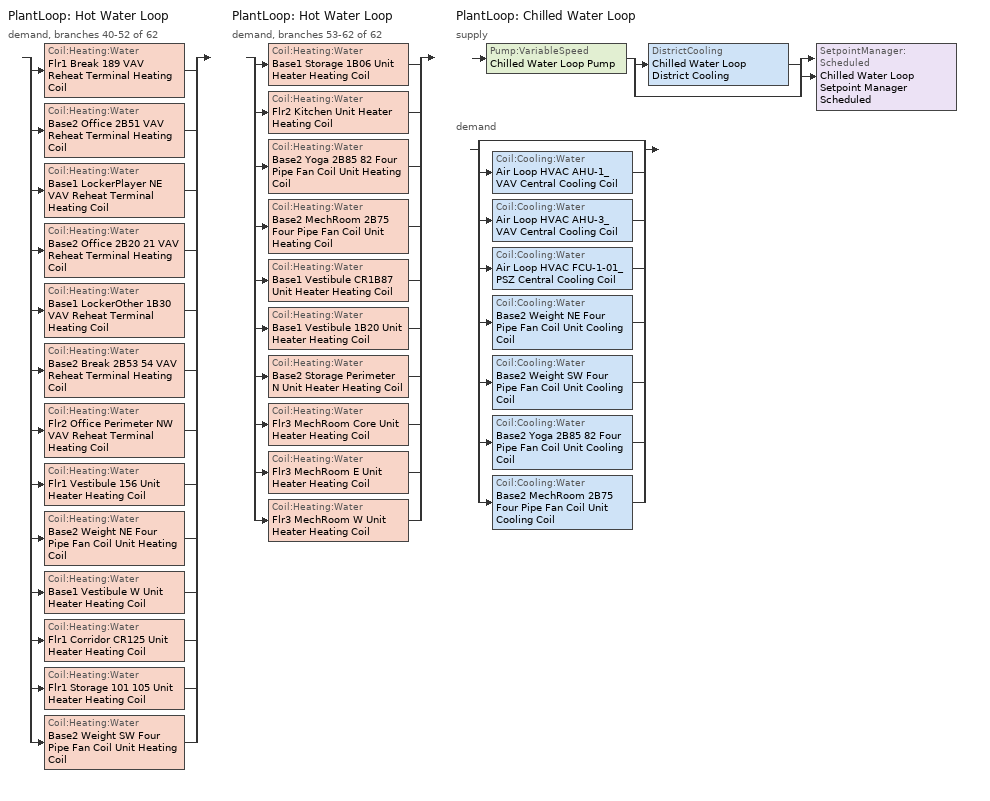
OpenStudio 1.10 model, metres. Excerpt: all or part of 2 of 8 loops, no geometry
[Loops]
PlantLoop 'Hot Water Loop'
 demand, branches 40-52 of 62: split
  | Coil:Heating:Water 'Flr1 Break 189 VAV Reheat Terminal Heating Coil'
  | Coil:Heating:Water 'Base2 Office 2B51 VAV Reheat Terminal Heating Coil'
  | Coil:Heating:Water 'Base1 LockerPlayer NE VAV Reheat Terminal Heating Coil'
  | Coil:Heating:Water 'Base2 Office 2B20 21 VAV Reheat Terminal Heating Coil'
  | Coil:Heating:Water 'Base1 LockerOther 1B30 VAV Reheat Terminal Heating Coil'
  | Coil:Heating:Water 'Base2 Break 2B53 54 VAV Reheat Terminal Heating Coil'
  | Coil:Heating:Water 'Flr2 Office Perimeter NW VAV Reheat Terminal Heating Coil'
  | Coil:Heating:Water 'Flr1 Vestibule 156 Unit Heater Heating Coil'
  | Coil:Heating:Water 'Base2 Weight NE Four Pipe Fan Coil Unit Heating Coil'
  | Coil:Heating:Water 'Base1 Vestibule W Unit Heater Heating Coil'
  | Coil:Heating:Water 'Flr1 Corridor CR125 Unit Heater Heating Coil'
  | Coil:Heating:Water 'Flr1 Storage 101 105 Unit Heater Heating Coil'
  | Coil:Heating:Water 'Base2 Weight SW Four Pipe Fan Coil Unit Heating Coil'
PlantLoop 'Hot Water Loop'
 demand, branches 53-62 of 62: split
  | Coil:Heating:Water 'Base1 Storage 1B06 Unit Heater Heating Coil'
  | Coil:Heating:Water 'Flr2 Kitchen Unit Heater Heating Coil'
  | Coil:Heating:Water 'Base2 Yoga 2B85 82 Four Pipe Fan Coil Unit Heating Coil'
  | Coil:Heating:Water 'Base2 MechRoom 2B75 Four Pipe Fan Coil Unit Heating Coil'
  | Coil:Heating:Water 'Base1 Vestibule CR1B87 Unit Heater Heating Coil'
  | Coil:Heating:Water 'Base1 Vestibule 1B20 Unit Heater Heating Coil'
  | Coil:Heating:Water 'Base2 Storage Perimeter N Unit Heater Heating Coil'
  | Coil:Heating:Water 'Flr3 MechRoom Core Unit Heater Heating Coil'
  | Coil:Heating:Water 'Flr3 MechRoom E Unit Heater Heating Coil'
  | Coil:Heating:Water 'Flr3 MechRoom W Unit Heater Heating Coil'
PlantLoop 'Chilled Water Loop'
 supply: Pump:VariableSpeed 'Chilled Water Loop Pump' > split
  | DistrictCooling 'Chilled Water Loop District Cooling'
  | bypass
  join > SetpointManager:Scheduled 'Chilled Water Loop Setpoint Manager Scheduled'
 demand: split
  | bypass
  | Coil:Cooling:Water 'Air Loop HVAC AHU-1_VAV Central Cooling Coil'
  | Coil:Cooling:Water 'Air Loop HVAC AHU-3_VAV Central Cooling Coil'
  | Coil:Cooling:Water 'Air Loop HVAC FCU-1-01_PSZ Central Cooling Coil'
  | Coil:Cooling:Water 'Base2 Weight NE Four Pipe Fan Coil Unit Cooling Coil'
  | Coil:Cooling:Water 'Base2 Weight SW Four Pipe Fan Coil Unit Cooling Coil'
  | Coil:Cooling:Water 'Base2 Yoga 2B85 82 Four Pipe Fan Coil Unit Cooling Coil'
  | Coil:Cooling:Water 'Base2 MechRoom 2B75 Four Pipe Fan Coil Unit Cooling Coil'
[Sizing:Zone] Zone Cooling Design Supply Air Temperature {C}=12.78; Zone Cooling Design Supply Air Humidity Ratio {kg-H2O/kg-air}=0.0085; Zone Heating Design Supply Air Humidity Ratio {kg-H2O/kg-air}=0.008; Cooling Design Air Flow Method=DesignDay; Heating Design Air Flow Method=DesignDay
Name | Zone Heating Design Supply Air Temperature {C}
Flr1 Corridor CR125; Flr3 MechRoom Core; Base2 Storage Perimeter N; Flr3 MechRoom W; Flr1 Vestibule 156; Base1 Storage 1B06; Base1 Vestibule CR1B87; Base1 Vestibule W; Base1 Vestibule 1B20; Flr1 Storage 101 105; Flr3 MechRoom E | 40.56
Base2 Weight NE; Base2 Weight SW; Base2 MechRoom 2B75 | 32.22
[Zone equipment]
Flr1 Corridor CR125: Flr1 Corridor CR125 Unit Heater
Flr3 MechRoom Core: Flr3 MechRoom Core Unit Heater
Base2 Storage Perimeter N: Base2 Storage Perimeter N Unit Heater
Flr3 MechRoom W: Flr3 MechRoom W Unit Heater
Base2 Weight NE: Base2 Weight NE Four Pipe Fan Coil Unit
Flr1 Vestibule 156: Flr1 Vestibule 156 Unit Heater
Base2 Weight SW: Base2 Weight SW Four Pipe Fan Coil Unit
Base1 Storage 1B06: Base1 Storage 1B06 Unit Heater
Base1 Vestibule CR1B87: Base1 Vestibule CR1B87 Unit Heater
Base1 Vestibule W: Base1 Vestibule W Unit Heater
Base1 Vestibule 1B20: Base1 Vestibule 1B20 Unit Heater
Base2 MechRoom 2B75: Base2 MechRoom 2B75 Four Pipe Fan Coil Unit
Flr1 Storage 101 105: Flr1 Storage 101 105 Unit Heater
Flr3 MechRoom E: Flr3 MechRoom E Unit Heater
[PlantLoop]
Chilled Water Loop: Maximum Loop Temperature {C}=98; Minimum Loop Temperature {C}=1; Plant Loop Volume {m3}=Autocalculate; Load Distribution Scheme=Optimal
[Sizing:Plant]
Chilled Water Loop: Loop Type=Cooling; Design Loop Exit Temperature {C}=8.88889; Loop Design Temperature Difference {deltaC}=5.55556; Sizing Option=NonCoincident; Zone Timesteps in Averaging Window=1; Coincident Sizing Factor Mode=None
[Pump:VariableSpeed]
Chilled Water Loop Pump: Rated Flow Rate {m3/s}=0.0288292; Rated Pump Head {Pa}=298908; Rated Power Consumption {W}=12601.4; Motor Efficiency=0.684; Coefficient 1 of the Part Load Performance Curve=0; Coefficient 2 of the Part Load Performance Curve=0.5726; Coefficient 3 of the Part Load Performance Curve=-0.301; Coefficient 4 of the Part Load Performance Curve=0.7347; Pump Control Type=Intermittent
[SetpointManager:Scheduled]
Chilled Water Loop Setpoint Manager Scheduled: Control Variable=Temperature; Schedule=Chilled Water Loop Temperature Setpoint Schedule
[DistrictCooling]
Chilled Water Loop District Cooling: Nominal Capacity {W}=1000000000
[Coil:Heating:Water] Availability Schedule=Always On Discrete
Name | Rated Inlet Water Temperature {C} | Rated Inlet Air Temperature {C} | Rated Outlet Water Temperature {C} | Rated Outlet Air Temperature {C} | Maximum Water Flow Rate {m3/s} | Performance Input Method | Rated Capacity {W}
Flr1 Break 189 VAV Reheat Terminal Heating Coil; Base2 Office 2B51 VAV Reheat Terminal Heating Coil; Base1 LockerPlayer NE VAV Reheat Terminal Heating Coil; Base2 Office 2B20 21 VAV Reheat Terminal Heating Coil; Base1 LockerOther 1B30 VAV Reheat Terminal Heating Coil; Base2 Break 2B53 54 VAV Reheat Terminal Heating Coil; Flr2 Office Perimeter NW VAV Reheat Terminal Heating Coil | 82.2222 | 12.7778 | 60 | 35
Flr1 Vestibule 156 Unit Heater Heating Coil | 93.3333 | 21.1111 | 82.2222 | 37.7778 | 0.000189251 | NominalCapacity | 11136.7
Base2 Weight NE Four Pipe Fan Coil Unit Heating Coil; Base2 Weight SW Four Pipe Fan Coil Unit Heating Coil; Base2 Yoga 2B85 82 Four Pipe Fan Coil Unit Heating Coil; Base2 MechRoom 2B75 Four Pipe Fan Coil Unit Heating Coil |  |  |  |  | 0 | NominalCapacity | 0
Base1 Vestibule W Unit Heater Heating Coil; Base1 Vestibule 1B20 Unit Heater Heating Coil | 82.2222 | 15.5556 | 60 | 37.7778 | 0.000214484 | NominalCapacity | 14917.3
Flr1 Corridor CR125 Unit Heater Heating Coil; Base1 Vestibule CR1B87 Unit Heater Heating Coil | 93.3333 | 21.1111 | 82.2222 | 37.7778 | 0.000126167 | NominalCapacity | 5861.42
Flr1 Storage 101 105 Unit Heater Heating Coil | 93.3333 | 21.1111 | 82.2222 | 37.7778 | 0.000315418 | NominalCapacity | 17877.3
Base1 Storage 1B06 Unit Heater Heating Coil; Base2 Storage Perimeter N Unit Heater Heating Coil; Flr3 MechRoom E Unit Heater Heating Coil | 93.3333 | 21.1111 | 82.2222 | 37.7778 | 0.000126167 | NominalCapacity | 6740.63
Flr2 Kitchen Unit Heater Heating Coil | 93.3333 | 21.1111 | 82.2222 | 37.7778 | 7.57002e-05 | NominalCapacity | 3516.85
Flr3 MechRoom Core Unit Heater Heating Coil | 93.3333 | 21.1111 | 82.2222 | 37.7778 | 0.000252334 | NominalCapacity | 13481.3
Flr3 MechRoom W Unit Heater Heating Coil | 93.3333 | 21.1111 | 82.2222 | 37.7778 | 0.000504668 | NominalCapacity | 26962.5
[Coil:Cooling:Water] Availability Schedule=Always On Discrete; Design Inlet Water Temperature {C}=8.88889
Name | Design Water Flow Rate {m3/s} | Design Air Flow Rate {m3/s} | Design Inlet Air Temperature {C} | Design Outlet Air Temperature {C}
Air Loop HVAC AHU-1_VAV Central Cooling Coil | 0.0231517 | 27.0237 | 32.7778 | 12.7778
Air Loop HVAC AHU-3_VAV Central Cooling Coil | 0.00567752 | 6.65446 | 32.7778 | 12.7778
Air Loop HVAC FCU-1-01_PSZ Central Cooling Coil | 0.000807469 | 0.471947 | 27.7778 | 10
Base2 Weight NE Four Pipe Fan Coil Unit Cooling Coil; Base2 Yoga 2B85 82 Four Pipe Fan Coil Unit Cooling Coil | 0.000321726 | 0.566337 | 23.8889 | 12.7778
Base2 Weight SW Four Pipe Fan Coil Unit Cooling Coil | 0.000757002 | 1.30965 | 23.8889 | 12.7778
Base2 MechRoom 2B75 Four Pipe Fan Coil Unit Cooling Coil | 0.000321726 | 0.566337 | 26.6667 | 12.7778
[Controller:WaterCoil] Minimum Actuated Flow {m3/s}=0
Name | Water Coil | Action | Maximum Actuated Flow {m3/s} | Control Variable
Controller Water Coil 2 | Air Loop HVAC AHU-1_VAV Central Cooling Coil | Reverse | 0.0231517
Controller Water Coil 5 | Air Loop HVAC AHU-3_VAV Central Cooling Coil | Reverse | 0.00567752
Controller Water Coil 8 | Air Loop HVAC FCU-1-01_PSZ Central Cooling Coil | Reverse | 0.000807469 | TemperatureAndHumidityRatio
Controller Water Coil 42 | Flr1 Break 189 VAV Reheat Terminal Heating Coil | Normal
Controller Water Coil 43 | Base2 Office 2B51 VAV Reheat Terminal Heating Coil | Normal
Controller Water Coil 44 | Base1 LockerPlayer NE VAV Reheat Terminal Heating Coil | Normal
Controller Water Coil 45 | Base2 Office 2B20 21 VAV Reheat Terminal Heating Coil | Normal
Controller Water Coil 46 | Base1 LockerOther 1B30 VAV Reheat Terminal Heating Coil | Normal
Controller Water Coil 47 | Base2 Break 2B53 54 VAV Reheat Terminal Heating Coil | Normal
Controller Water Coil 48 | Flr2 Office Perimeter NW VAV Reheat Terminal Heating Coil | Normal
Controller Water Coil 49 | Flr1 Vestibule 156 Unit Heater Heating Coil | Normal | 0.000189251
Controller Water Coil 50 | Base2 Weight NE Four Pipe Fan Coil Unit Heating Coil | Normal | 0
Controller Water Coil 51 | Base2 Weight NE Four Pipe Fan Coil Unit Cooling Coil | Reverse | 0.000321726
Controller Water Coil 52 | Base1 Vestibule W Unit Heater Heating Coil | Normal | 0.000214484
Controller Water Coil 53 | Flr1 Corridor CR125 Unit Heater Heating Coil | Normal | 0.000126167
Controller Water Coil 54 | Flr1 Storage 101 105 Unit Heater Heating Coil | Normal | 0.000315418
Controller Water Coil 55 | Base2 Weight SW Four Pipe Fan Coil Unit Heating Coil | Normal | 0
Controller Water Coil 56 | Base2 Weight SW Four Pipe Fan Coil Unit Cooling Coil | Reverse | 0.000757002
Controller Water Coil 57 | Base1 Storage 1B06 Unit Heater Heating Coil | Normal | 0.000126167
Controller Water Coil 58 | Flr2 Kitchen Unit Heater Heating Coil | Normal | 7.57002e-05
Controller Water Coil 59 | Base2 Yoga 2B85 82 Four Pipe Fan Coil Unit Heating Coil | Normal | 0
Controller Water Coil 60 | Base2 Yoga 2B85 82 Four Pipe Fan Coil Unit Cooling Coil | Reverse | 0.000321726
Controller Water Coil 61 | Base2 MechRoom 2B75 Four Pipe Fan Coil Unit Heating Coil | Normal | 0
Controller Water Coil 62 | Base2 MechRoom 2B75 Four Pipe Fan Coil Unit Cooling Coil | Reverse | 0.000321726
Controller Water Coil 63 | Base1 Vestibule CR1B87 Unit Heater Heating Coil | Normal | 0.000126167
Controller Water Coil 64 | Base1 Vestibule 1B20 Unit Heater Heating Coil | Normal | 0.000214484
Controller Water Coil 65 | Base2 Storage Perimeter N Unit Heater Heating Coil | Normal | 0.000126167
Controller Water Coil 66 | Flr3 MechRoom Core Unit Heater Heating Coil | Normal | 0.000252334
Controller Water Coil 67 | Flr3 MechRoom E Unit Heater Heating Coil | Normal | 0.000126167
Controller Water Coil 68 | Flr3 MechRoom W Unit Heater Heating Coil | Normal | 0.000504668
[Fan:ConstantVolume] Availability Schedule=Always On Discrete; Fan Efficiency=0.3; Pressure Rise {Pa}=190.71; Motor Efficiency=0.9; Motor In Airstream Fraction=1
Name | Maximum Flow Rate {m3/s}
Flr1 Vestibule 156 Unit Heater Fan | 0.27137
Base1 Vestibule W Unit Heater Fan; Base1 Vestibule 1B20 Unit Heater Fan | autosize
Flr1 Corridor CR125 Unit Heater Fan; Base1 Vestibule CR1B87 Unit Heater Fan | 0.165182
Flr1 Storage 101 105 Unit Heater Fan | 0.530941
Base1 Storage 1B06 Unit Heater Fan; Base2 Storage Perimeter N Unit Heater Fan; Flr3 MechRoom E Unit Heater Fan | 0.259571
Flr2 Kitchen Unit Heater Fan | 0.108548
Flr3 MechRoom Core Unit Heater Fan | 0.519142
Flr3 MechRoom W Unit Heater Fan | 1.03828
[ZoneHVAC:UnitHeater] Availability Schedule=Always On Discrete; Fan Control Type=OnOff; Minimum Hot Water Flow Rate {m3/s}=0; Heating Convergence Tolerance=0.001
Name | Supply Air Fan | Maximum Supply Air Flow Rate {m3/s} | Heating Coil | Maximum Hot Water Flow Rate {m3/s}
Flr1 Vestibule 156 Unit Heater | Flr1 Vestibule 156 Unit Heater Fan | 0.27137 | Flr1 Vestibule 156 Unit Heater Heating Coil | 0.000189251
Base1 Vestibule W Unit Heater | Base1 Vestibule W Unit Heater Fan | autosize | Base1 Vestibule W Unit Heater Heating Coil | 0.000214484
Flr1 Corridor CR125 Unit Heater | Flr1 Corridor CR125 Unit Heater Fan | 0.165182 | Flr1 Corridor CR125 Unit Heater Heating Coil | 0.000126167
Flr1 Storage 101 105 Unit Heater | Flr1 Storage 101 105 Unit Heater Fan | 0.530941 | Flr1 Storage 101 105 Unit Heater Heating Coil | 0.000315418
Base1 Storage 1B06 Unit Heater | Base1 Storage 1B06 Unit Heater Fan | 0.259571 | Base1 Storage 1B06 Unit Heater Heating Coil | 0.000126167
Flr2 Kitchen Unit Heater | Flr2 Kitchen Unit Heater Fan | 0.108548 | Flr2 Kitchen Unit Heater Heating Coil | 7.57002e-05
Base1 Vestibule CR1B87 Unit Heater | Base1 Vestibule CR1B87 Unit Heater Fan | 0.165182 | Base1 Vestibule CR1B87 Unit Heater Heating Coil | 0.000126167
Base1 Vestibule 1B20 Unit Heater | Base1 Vestibule 1B20 Unit Heater Fan | autosize | Base1 Vestibule 1B20 Unit Heater Heating Coil | 0.000214484
Base2 Storage Perimeter N Unit Heater | Base2 Storage Perimeter N Unit Heater Fan | 0.259571 | Base2 Storage Perimeter N Unit Heater Heating Coil | 0.000126167
Flr3 MechRoom Core Unit Heater | Flr3 MechRoom Core Unit Heater Fan | 0.519142 | Flr3 MechRoom Core Unit Heater Heating Coil | 0.000252334
Flr3 MechRoom E Unit Heater | Flr3 MechRoom E Unit Heater Fan | 0.259571 | Flr3 MechRoom E Unit Heater Heating Coil | 0.000126167
Flr3 MechRoom W Unit Heater | Flr3 MechRoom W Unit Heater Fan | 1.03828 | Flr3 MechRoom W Unit Heater Heating Coil | 0.000504668
[Fan:OnOff] Availability Schedule=Always On Discrete; Fan Efficiency=0.5; Pressure Rise {Pa}=426.5; Motor Efficiency=0.9; Motor In Airstream Fraction=1
Name | Maximum Flow Rate {m3/s} | Fan Power Ratio Function of Speed Ratio Curve | Fan Efficiency Ratio Function of Speed Ratio Curve
Base2 Weight NE Four Pipe Fan Coil Unit Fan | 0.566337 | Fan On Off Power Curve | Fan On Off Efficiency Curve
Base2 Weight SW Four Pipe Fan Coil Unit Fan | 1.30965 | Fan On Off Power Curve 1 | Fan On Off Efficiency Curve 1
Base2 Yoga 2B85 82 Four Pipe Fan Coil Unit Fan | 0.566337 | Fan On Off Power Curve 2 | Fan On Off Efficiency Curve 2
Base2 MechRoom 2B75 Four Pipe Fan Coil Unit Fan | 0.566337 | Fan On Off Power Curve 3 | Fan On Off Efficiency Curve 3
[ZoneHVAC:FourPipeFanCoil] Availability Schedule=Always On Discrete; Capacity Control Method=CyclingFan; Maximum Outdoor Air Flow Rate {m3/s}=0; Maximum Hot Water Flow Rate {m3/s}=0
Name | Maximum Supply Air Flow Rate {m3/s} | Supply Air Fan | Cooling Coil | Maximum Cold Water Flow Rate {m3/s} | Heating Coil
Base2 Weight NE Four Pipe Fan Coil Unit | 0.566337 | Base2 Weight NE Four Pipe Fan Coil Unit Fan | Base2 Weight NE Four Pipe Fan Coil Unit Cooling Coil | 0.000321726 | Base2 Weight NE Four Pipe Fan Coil Unit Heating Coil
Base2 Weight SW Four Pipe Fan Coil Unit | 1.30965 | Base2 Weight SW Four Pipe Fan Coil Unit Fan | Base2 Weight SW Four Pipe Fan Coil Unit Cooling Coil | 0.000757002 | Base2 Weight SW Four Pipe Fan Coil Unit Heating Coil
Base2 Yoga 2B85 82 Four Pipe Fan Coil Unit | 0.566337 | Base2 Yoga 2B85 82 Four Pipe Fan Coil Unit Fan | Base2 Yoga 2B85 82 Four Pipe Fan Coil Unit Cooling Coil | 0.000321726 | Base2 Yoga 2B85 82 Four Pipe Fan Coil Unit Heating Coil
Base2 MechRoom 2B75 Four Pipe Fan Coil Unit | 0.566337 | Base2 MechRoom 2B75 Four Pipe Fan Coil Unit Fan | Base2 MechRoom 2B75 Four Pipe Fan Coil Unit Cooling Coil | 0.000321726 | Base2 MechRoom 2B75 Four Pipe Fan Coil Unit Heating Coil
[Schedule:Ruleset]
Chilled Water Loop Temperature Setpoint Schedule: Default Day Schedule=Chilled Water Loop Temperature Setpoint Schedule All Days
[Schedule:Day]
Chilled Water Loop Temperature Setpoint Schedule All Days: 24, 0, 6.66667
[Schedule:Constant]
Always On Discrete: Value=1
[Curve:Exponent] Coefficient1 Constant=1; Coefficient2 Constant=0; Coefficient3 Constant=0; Minimum Value of x {BasedOnField A2}=0; Maximum Value of x {BasedOnField A2}=1
Fan On Off Power Curve; Fan On Off Power Curve 1; Fan On Off Power Curve 2; Fan On Off Power Curve 3
[Curve:Cubic] Coefficient1 Constant=1; Coefficient2 x=0; Coefficient3 x**2=0; Coefficient4 x**3=0; Minimum Value of x {BasedOnField A2}=0; Maximum Value of x {BasedOnField A2}=1
Fan On Off Efficiency Curve; Fan On Off Efficiency Curve 1; Fan On Off Efficiency Curve 2; Fan On Off Efficiency Curve 3
